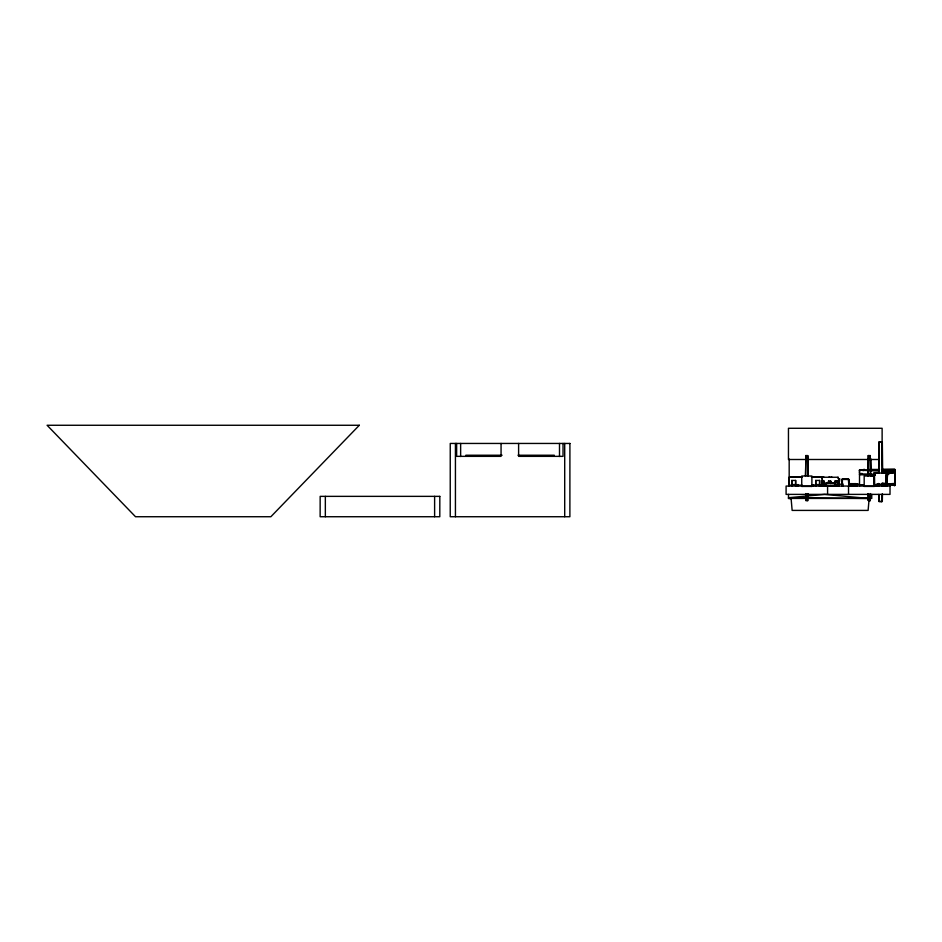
<?xml version="1.0" encoding="UTF-8"?>
<svg xmlns="http://www.w3.org/2000/svg" width="942" height="942" viewBox="0 0 942 942"><rect width="100%" height="100%" fill="white"/><g stroke="black" fill="none" stroke-linecap="round" stroke-linejoin="round"><path stroke-width="1.41" d="M795.637 480.444L795.625 486.06L795.637 480.444L791.763 480.444L791.775 486.06L791.763 480.444M797.898 484.529L797.886 485.931M815.442 486.06L815.442 484.859L815.489 485.801M819.611 480.444L819.599 486.06L819.611 480.444L815.725 480.444L815.737 486.06L815.725 480.444M822.036 481.15L822.048 486.06L821.824 481.409L824.297 481.409L824.085 486.06L822.048 486.06L822.048 484.859M835.26 485.742L835.271 480.714L837.52 481.409L837.308 486.06L835.271 486.06L835.271 480.714L837.52 481.409L835.271 481.845M842.925 486.06L842.066 485.954L842.101 479.36L842.925 479.29L848.718 479.36L848.73 486.06L848.695 479.36L847.435 479.29M887.093 483.976L894.806 483.458L894.853 470.823L886.375 470.823M811.874 486.413L811.91 476.004L801.748 476.004L801.748 486.413L811.874 486.413L812.039 485.625L811.509 486.413M824.097 485.731L824.097 481.15M830.703 483.623L830.714 481.15L828.442 481.409L830.703 482.033L830.714 481.15M835.271 486.06L835.271 484.859L837.308 485.048L837.308 486.06M837.32 484.859L837.332 481.15L835.271 481.527M874.317 486.413L874.353 476.004L864.179 476.004L864.191 486.413L874.317 486.413L873.952 476.004M887.376 474.132L894.806 471.754L894.818 469.281L882.242 469.528L894.806 469.587L894.664 485.695L894.806 471.754L881.571 471.165M894.818 483.482L894.853 470.823M894.806 469.587L881.582 469.622M864.097 469.976L864.108 469.234L863.166 470.376L864.097 469.976L859.516 470.129L859.516 485.695L861.93 484.624M878.768 494.479L879.051 501.438L881.83 501.662L882.183 494.526M882.313 486.225L882.348 483.458L884.02 484.506M805.905 455.539L805.528 476.004L805.905 455.539L807.741 455.763L808.13 476.004L807.765 455.539L805.928 455.763M868.336 455.539L867.971 476.004L868.336 455.539L870.184 455.763L870.573 476.004L870.208 455.539L868.371 455.763M824.085 486.06L824.085 484.683M882.324 501.25L882.454 494.385M882.619 486.143L882.666 483.387M874.388 473.049L874.647 485.895L884.02 483.458L884.02 485.895L886.422 485.895L886.669 473.049L873.917 473.049L874.094 475.898M805.74 493.573L805.928 500.402L807.765 500.626L807.93 493.69M868.183 493.573L868.371 500.402L870.208 500.626L870.373 493.69M807.777 499.036L807.918 493.573M870.208 500.626L870.361 493.573M842.018 480.644L842.089 479.36L843.373 479.29M813.488 485.931L813.452 484.624M850.143 483.623L855.336 483.741M839.028 486.107L839.228 483.34M886.881 482.033L887.611 472.778L881.688 472.778M848.789 480.644L848.718 479.36L842.101 479.36L842.124 485.954L842.018 484.706M869.03 499.908L868.112 510.411L792.14 510.411L791.092 498.436M886.917 480.703L887.611 472.778L885.763 476.758M826.475 483.458L833.764 483.458L826.499 483.175M839.463 481.574L839.722 478.736M807.765 500.626L805.928 500.402M870.184 500.402L868.371 500.402M886.811 479.619L887.611 472.778L886.834 475.427M859.622 469.999L859.516 470.8L859.622 470.023L863.755 470.576M788.795 481.256L789.42 477.029L802.148 477.029L789.431 477.041L788.76 480.938L789.408 485.189M819.128 485.201L821.954 485.189L822.578 481.103L821.942 477.029L811.698 476.958M821.954 485.201L822.566 481.268L821.942 477.029L811.451 476.958M881.83 501.662L882.348 493.714M833.67 485.507L838.027 485.519L839.063 480.585L838.027 477.253L822.001 477.253M838.027 485.519L839.087 480.856L838.015 477.241M831.162 477.276C833.635 477.17 829.926 477.3 831.539 477.217M868.559 498.436L824.662 494.385L788.489 497.706L868.559 498.436L871.75 494.385L871.75 498.436L869.619 498.436M874.706 485.895L876.26 484.27M876.413 485.342L878.368 484.047M823.991 477.217L822.554 477.217L823.626 477.217M876.225 485.342L878.297 484.047M861.93 473.379L859.516 474.45L867.806 474.709M842.383 479.396L842.383 485.954M856.749 486.06L856.749 483.764L850.131 485.99L855.336 486.06M825.18 486.06L825.18 483.458L825.957 483.187L834.282 483.187L835.071 483.458L835.071 486.06M886.74 474.273L894.806 471.754M872.068 476.228L874.765 475.392M829.525 477.276L828.83 477.217L829.702 477.217M799.723 477.005L798.957 476.958M799.228 477.005L800.017 476.958M822.036 485.142L824.085 485.048M835.271 482.116L837.308 482.033M872.233 473.967L859.516 474.45L875.024 474.744M886.363 473.437L894.841 473.12M881.995 441.939L878.98 442.045L878.709 473.049L879.074 441.939L882.077 442.045L882.348 473.049L882.077 442.045M881.712 485.448L884.444 485.354L881.712 485.53M791.798 484.647L795.625 484.529M815.76 484.647L819.599 484.529M878.627 471.035L859.516 470.176L878.639 469.693M876.248 485.66L878.98 485.601M851.438 483.717L855.772 483.623M871.067 469.752L879.451 469.587L871.162 469.399M882.077 501.438L878.945 501.509L878.851 494.562M859.516 470.129L863.932 470.058M869.807 469.976L878.639 469.834M877.226 485.118L879.722 485.106M837.438 484.235L843.29 484.223M856.443 484.188L859.375 484.188M859.516 485.083L863.473 485.083L859.516 484.965M465.843 455.233L502.098 455.233M518.041 455.233L554.296 455.233M879.192 459.496L788.454 459.496L788.454 428.28L882.124 428.28L882.124 459.496M874.576 475.71L874.4 472.778L879.345 472.778M791.904 476.958L791.256 477.217M881.712 483.387L884.491 483.387M825.18 483.458L835.071 483.458M857.185 486.06L857.185 483.764L849.613 483.764M857.185 483.764L848.73 483.764L850.049 483.764M789.42 485.201L792.234 485.189M795.083 485.201L802.148 485.189M812.051 485.201L816.302 485.189M819.093 485.507L826.369 485.519M819.234 485.801L821.73 486.06M825.957 483.458L826.994 485.801L833.246 486.06M874.388 485.895L877.049 485.895L877.049 484.847M788.489 494.385L788.489 498.436L805.28 498.436M808.201 498.436L869.042 498.436M842.101 479.36L848.707 479.36M821.824 481.409L824.297 481.409M828.442 481.409L830.915 481.409M822.048 482.021L824.085 482.033M870.573 474.792L873.34 474.886M788.489 498.436L791.092 498.601M877.049 484.058L879.828 484.235M887.105 484.164L894.865 484.777M822.048 484.683L824.085 484.859M881.712 484.859L884.444 485.154M881.712 484.942L884.444 485.271M848.424 479.396L848.683 483.505M888.377 484.577L894.77 485.53M856.749 483.764L855.866 483.764M884.02 483.458L885.975 485.895L886.363 473.049L886.363 485.895M802.148 486.413L801.63 485.625L801.748 486.413M864.191 486.413L864.073 485.625M874.4 472.778L874.612 475.416M868.171 493.69L868.336 500.626M805.728 493.69L805.905 500.626M882.324 441.904L882.666 472.778M859.516 471.4L859.528 473.202M828.642 481.15L828.666 483.505M882.348 483.458L882.348 486.39M871.067 459.001L871.067 471.047M849.166 483.764L849.166 486.06M848.53 486.06L848.53 494.385M839.334 478.772L839.334 481.586M827.582 486.06L827.582 494.385M789.172 459.001L789.172 486.119M564.705 443.447L564.705 516.734M563.033 443.447L563.033 456.352L518.606 456.352L518.606 443.447M559.501 443.447L559.501 456.493M501.062 443.447L501.062 456.352L456.635 456.352L456.635 443.447M460.638 443.447L460.638 456.493M455.433 443.447L455.433 516.734M434.615 496.363L434.615 516.734M325.343 496.363L325.343 516.734M887.611 472.778L886.834 485.99L886.057 483.387L887.611 472.778M359.314 425.266L270.86 516.734L135.518 516.734L47.1 425.266L359.314 425.266M569.886 443.447L450.252 443.447L450.229 516.734L569.886 516.734L569.91 443.447M890.013 486.06L786.099 486.06L786.087 494.385L890.013 494.385L890.025 486.06M439.796 496.363L320.162 496.363L320.139 516.734L439.796 516.734L439.82 496.363M869.054 470.129L868.736 469.246L869.054 470.129M878.745 486.225L878.709 483.458L878.709 486.202"/></g></svg>
